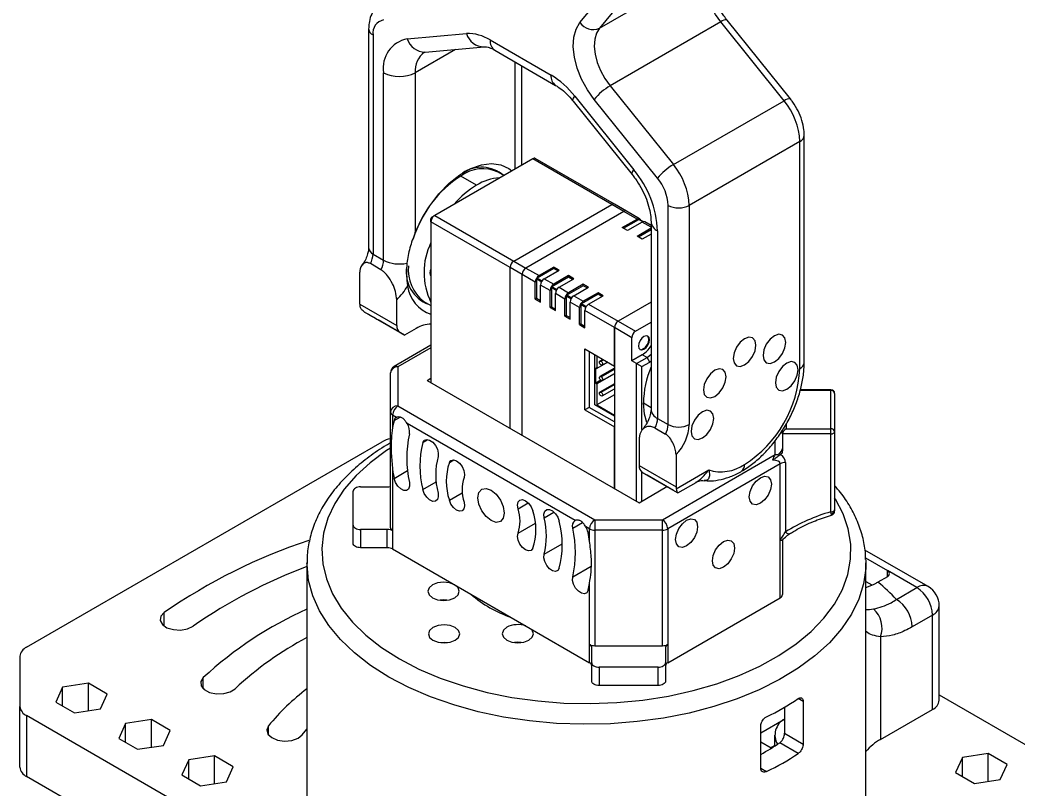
# Model space of a CAD drawing. Header units: millimetres. Extents: x 93 to 933, y 68 to 662.
# Drawn here: x 727.2 to 861.1, y 436.4 to 539.6 of the extents above; entities that cross this region are included whole.
import ezdxf

# ---------------------------------------------------------------- set-up
doc = ezdxf.new("R2010")
doc.units = ezdxf.units.MM

msp = doc.modelspace()

# ---------------------------------------------------------------- linework, layer by layer
at = {"color": 7, "linetype": 'Continuous', "lineweight": 25}
for p, q in [((802.296, 539.241), (812.89, 552.058)), ((815.718, 551.577), (804.898, 538.486)), ((804.898, 538.486), (819.748, 547.058)), ((773.944, 538.393), (773.944, 509.005)), ((821.19, 539.324), (806.341, 530.751)), ((829.684, 528.757), (821.19, 539.324)), ((830.535, 529.004), (822.041, 539.571)), ((774.529, 537.577), (774.529, 508.188)), ((779.126, 537.045), (787.064, 537.755)), ((781.514, 535.282), (789.453, 535.991)), ((790.246, 536.903), (798.411, 532.189)), ((790.867, 535.529), (799.032, 530.816)), ((794.5, 520.128), (794.5, 533.432)), ((775.944, 507.372), (775.944, 532.518)), ((780.186, 532.518), (780.186, 511.058)), ((806.341, 530.751), (814.835, 520.185)), ((801.593, 529.368), (809.531, 519.492)), ((801.376, 528.713), (809.314, 518.837)), ((812.713, 518.363), (804.219, 528.929)), ((814.835, 520.185), (829.684, 528.757)), ((832.391, 493.637), (832.391, 524.106)), ((831.805, 523.29), (816.956, 514.718)), ((831.805, 492.821), (831.805, 523.29)), ((806.911, 514.88), (796.305, 521.003)), ((795.955, 520.968), (782.803, 513.375)), ((806.561, 514.845), (795.955, 520.968)), ((788.421, 517.415), (786.3, 518.639)), ((792.077, 518.73), (791.338, 519.157)), ((793.409, 507.252), (806.561, 514.845)), ((808.188, 513.906), (806.561, 514.845)), ((808.538, 513.941), (806.911, 514.88)), ((814.127, 485.329), (814.127, 514.718)), ((816.956, 514.718), (816.956, 485.329)), ((782.449, 513.171), (782.803, 513.375)), ((782.803, 513.375), (793.409, 507.252)), ((808.188, 513.906), (795.036, 506.314)), ((809.955, 512.886), (808.188, 513.906)), ((810.305, 512.92), (808.538, 513.941)), ((782.308, 512.518), (782.308, 512.926)), ((792.914, 506.395), (782.308, 512.518)), ((782.308, 512.518), (782.308, 490.962)), ((807.976, 511.743), (809.955, 512.886)), ((808.683, 511.334), (807.976, 511.743)), ((808.152, 511.641), (810.203, 512.824)), ((810.663, 512.477), (808.683, 511.334)), ((809.955, 510.6), (811.835, 511.684)), ((810.776, 512.528), (810.253, 512.829)), ((811.835, 512.038), (811.013, 512.512)), ((811.835, 512.516), (811.835, 487.37)), ((810.663, 510.191), (809.955, 510.6)), ((810.132, 510.498), (811.835, 511.48)), ((811.835, 510.868), (810.663, 510.191)), ((812.713, 511.291), (812.713, 486.145)), ((774.529, 508.188), (775.944, 507.372)), ((775.59, 506.088), (774.176, 506.904)), ((792.914, 484.838), (792.914, 506.395)), ((794.541, 505.456), (792.914, 506.395)), ((793.409, 507.252), (795.036, 506.314)), ((795.036, 506.314), (796.803, 505.293)), ((798.783, 506.436), (796.803, 505.293)), ((799.49, 506.028), (798.783, 506.436)), ((798.783, 506.232), (798.783, 506.436)), ((772.762, 501.456), (772.762, 505.773)), ((794.541, 483.9), (794.541, 505.456)), ((796.308, 504.436), (794.541, 505.456)), ((798.783, 506.232), (796.556, 504.946)), ((797.51, 504.885), (799.49, 506.028)), ((800.763, 505.089), (798.536, 503.803)), ((799.313, 505.926), (798.783, 506.232)), ((800.763, 505.293), (798.783, 504.15)), ((801.47, 504.885), (800.763, 505.293)), ((800.763, 505.089), (800.763, 505.293)), ((801.293, 504.783), (800.763, 505.089)), ((796.308, 502.149), (796.308, 504.436)), ((796.485, 504.824), (796.485, 502.251)), ((797.015, 501.741), (797.015, 504.028)), ((798.288, 503.293), (797.015, 504.028)), ((797.51, 504.885), (798.783, 504.15)), ((798.465, 503.681), (798.465, 501.108)), ((799.49, 503.742), (801.47, 504.885)), ((799.49, 503.742), (800.763, 503.007)), ((802.743, 503.946), (800.516, 502.66)), ((802.743, 504.15), (800.763, 503.007)), ((801.47, 502.599), (803.45, 503.742)), ((803.45, 503.742), (802.743, 504.15)), ((802.743, 503.946), (802.743, 504.15)), ((803.273, 503.64), (802.743, 503.946)), ((796.485, 502.251), (796.308, 502.149)), ((796.485, 502.251), (797.015, 501.945)), ((798.288, 501.006), (798.288, 503.293)), ((798.995, 500.598), (798.995, 502.885)), ((800.268, 502.15), (798.995, 502.885)), ((800.445, 502.538), (800.445, 499.966)), ((801.47, 502.599), (802.743, 501.864)), ((804.723, 502.803), (802.495, 501.517)), ((804.723, 503.007), (802.743, 501.864)), ((803.45, 501.456), (805.43, 502.599)), ((805.43, 502.599), (804.723, 503.007)), ((804.723, 502.803), (804.723, 503.007)), ((805.253, 502.497), (804.723, 502.803)), ((772.762, 501.456), (777.711, 498.599)), ((777.711, 498.599), (777.711, 502.049)), ((781.339, 501.836), (782.308, 501.276)), ((782.033, 501.435), (781.954, 501.444)), ((796.308, 502.149), (797.015, 501.741)), ((798.465, 501.108), (798.288, 501.006)), ((798.288, 501.006), (798.995, 500.598)), ((798.465, 501.108), (798.995, 500.802)), ((800.268, 499.863), (800.268, 502.15)), ((800.975, 499.455), (800.975, 501.742)), ((802.248, 501.007), (800.975, 501.742)), ((802.248, 498.72), (802.248, 501.007)), ((802.425, 501.395), (802.425, 498.823)), ((803.45, 501.456), (807.41, 499.17)), ((811.835, 501.724), (807.41, 499.17)), ((778.126, 497.683), (773.402, 500.41)), ((800.445, 499.966), (800.268, 499.863)), ((800.268, 499.863), (800.975, 499.455)), ((800.445, 499.966), (800.975, 499.659)), ((806.915, 498.313), (802.955, 500.599)), ((802.955, 498.312), (802.955, 500.599)), ((778.772, 497.31), (775.237, 499.351)), ((780.337, 498.213), (778.772, 497.31)), ((802.425, 498.823), (802.248, 498.72)), ((802.248, 498.72), (802.955, 498.312)), ((802.425, 498.823), (802.955, 498.516)), ((806.915, 498.313), (806.915, 476.756)), ((809.248, 496.966), (806.915, 498.313)), ((806.915, 493.166), (806.915, 498.313)), ((807.41, 499.17), (809.743, 497.823)), ((809.743, 497.823), (811.835, 499.03)), ((778.126, 497.683), (778.772, 497.31)), ((809.248, 493.863), (809.248, 496.966)), ((782.308, 495.953), (777.363, 493.099)), ((810.501, 495.359), (811.123, 495.718)), ((802.955, 495.452), (806.915, 493.166)), ((802.955, 487.287), (802.955, 495.452)), ((803.529, 495.121), (803.529, 487.618)), ((804.3, 487.94), (804.3, 494.676)), ((804.582, 494.513), (804.582, 492.846)), ((810.663, 494.679), (809.248, 493.863)), ((809.885, 493.495), (811.299, 494.312)), ((811.299, 494.312), (810.663, 494.679)), ((810.883, 495.419), (810.812, 495.459)), ((811.299, 494.312), (811.835, 494.744)), ((811.653, 493.699), (811.299, 494.312)), ((777.863, 493.049), (777.863, 487.813)), ((804.441, 492.927), (804.582, 492.846)), ((804.441, 490.874), (804.441, 492.927)), ((806.026, 493.679), (804.582, 492.846)), ((805.385, 494.049), (804.983, 493.817)), ((806.915, 492.859), (804.983, 491.743)), ((805.283, 493.297), (805.985, 493.703)), ((809.885, 493.495), (809.248, 493.863)), ((809.885, 475.042), (809.885, 493.495)), ((809.885, 493.495), (810.592, 493.087)), ((810.592, 493.087), (811.653, 493.699)), ((810.592, 484.64), (810.592, 493.087)), ((811.653, 493.699), (811.835, 493.846)), ((776.863, 486.996), (776.863, 492.233)), ((781.813, 491.247), (782.308, 491.533)), ((806.915, 492.139), (804.582, 490.792)), ((805.283, 491.224), (806.915, 492.166)), ((781.813, 491.247), (810.238, 474.837)), ((805.105, 491.257), (804.441, 490.874)), ((804.441, 490.874), (804.582, 490.792)), ((804.582, 490.792), (804.583, 487.94)), ((806.915, 490.785), (804.984, 489.67)), ((806.915, 489.287), (804.583, 487.94)), ((805.284, 489.15), (806.915, 490.092)), ((835.972, 489.99), (831.867, 489.99)), ((835.972, 484.76), (835.972, 489.898)), ((836.472, 489.49), (836.472, 484.352)), ((777.863, 487.813), (804.289, 472.557)), ((803.529, 487.618), (802.955, 487.287)), ((806.915, 485.663), (803.529, 487.618)), ((806.915, 486.431), (804.3, 487.94)), ((804.583, 487.94), (806.915, 486.594)), ((776.863, 471.482), (776.863, 486.996)), ((777.686, 486.282), (777.156, 486.588)), ((777.156, 486.588), (777.156, 484.907)), ((802.955, 487.287), (806.915, 485.001)), ((801.648, 472.448), (779.089, 485.472)), ((806.915, 476.756), (806.915, 485.001)), ((812.36, 484.861), (813.774, 484.045)), ((812.713, 486.145), (814.127, 485.329)), ((829.472, 484.063), (829.472, 484.578)), ((835.972, 484.063), (829.472, 484.063)), ((829.472, 484.063), (829.472, 481.841)), ((829.972, 484.76), (835.972, 484.76)), ((835.972, 484.063), (835.972, 484.76)), ((835.972, 473.601), (835.972, 484.063)), ((836.472, 484.352), (836.472, 473.889)), ((728.032, 455.456), (775.772, 483.016)), ((810.238, 483.271), (810.238, 479.822)), ((813.36, 472.557), (828.472, 481.281)), ((815.188, 481.281), (815.188, 476.964)), ((810.238, 479.822), (815.188, 476.964)), ((829.179, 480.057), (814.067, 471.333)), ((829.179, 469.764), (829.179, 480.057)), ((829.886, 480.226), (829.886, 470.916)), ((777.156, 479.287), (777.156, 471.074)), ((810.592, 475.042), (810.592, 478.945)), ((815.376, 476.179), (810.653, 478.906)), ((811.299, 478.533), (810.653, 478.906)), ((814.835, 476.492), (811.299, 478.533)), ((815.207, 476.707), (819.572, 479.226)), ((772.863, 476.957), (776.449, 476.957)), ((810.238, 474.837), (813.969, 476.991)), ((815.42, 476.153), (817.868, 477.566)), ((771.863, 471.82), (771.863, 476.38)), ((836.027, 473.359), (835.972, 473.601)), ((836.472, 473.889), (836.472, 473.761)), ((771.863, 469.37), (771.863, 471.82)), ((803.581, 471.333), (803.052, 471.638)), ((804.289, 472.557), (804.289, 471.163)), ((804.289, 472.557), (813.36, 472.557)), ((813.36, 471.163), (813.36, 472.557)), ((776.449, 471.243), (772.863, 471.243)), ((772.863, 471.243), (772.863, 468.793)), ((776.449, 468.793), (776.449, 471.243)), ((777.156, 471.074), (777.156, 468.624)), ((803.581, 469.651), (803.581, 471.333)), ((813.36, 471.163), (804.289, 471.163)), ((804.289, 471.163), (804.289, 455.649)), ((813.36, 455.649), (813.36, 471.163)), ((814.067, 471.333), (814.067, 455.818)), ((776.449, 468.793), (772.863, 468.793)), ((829.179, 462.093), (829.179, 469.764)), ((829.472, 469.847), (829.472, 462.501)), ((777.156, 468.624), (803.581, 453.369)), ((849.003, 463.591), (840.542, 468.475)), ((840.614, 467.419), (843.543, 465.728)), ((765.667, 466.752), (765.667, 433.518)), ((840.66, 467.188), (840.667, 466.752)), ((840.667, 433.518), (840.667, 466.752)), ((843.543, 464.912), (842.281, 464.183)), ((847.503, 463.442), (843.543, 465.728)), ((803.581, 455.818), (803.581, 464.032)), ((840.667, 464.251), (841.446, 463.802)), ((844.766, 461.862), (847.503, 463.442)), ((814.067, 453.369), (829.179, 462.093)), ((850.503, 448.336), (850.503, 460.993)), ((849.624, 459.768), (846.887, 458.188)), ((849.624, 447.112), (849.624, 459.768)), ((842.639, 456.825), (842.639, 443.079)), ((803.581, 453.369), (803.581, 455.818)), ((803.874, 453.34), (803.874, 455.41)), ((804.289, 455.649), (813.36, 455.649)), ((813.774, 455.41), (813.774, 453.34)), ((814.067, 455.818), (814.067, 453.369)), ((727.153, 454.232), (727.153, 447.502)), ((803.874, 450.89), (803.874, 453.34)), ((812.774, 452.763), (804.874, 452.763)), ((804.874, 452.763), (804.874, 450.313)), ((812.774, 450.313), (812.774, 452.763)), ((813.774, 453.34), (813.774, 450.89)), ((732.881, 450.092), (731.954, 448.096)), ((736.338, 450.626), (732.881, 450.092)), ((732.881, 447.561), (732.881, 450.092)), ((738.87, 449.165), (736.338, 450.626)), ((736.338, 446.921), (736.338, 450.626)), ((812.774, 450.313), (804.874, 450.313)), ((737.943, 447.169), (738.87, 449.165)), ((850.503, 449.054), (888.909, 426.882)), ((727.153, 439.337), (727.153, 447.502)), ((731.954, 448.096), (734.486, 446.634)), ((829.753, 447.402), (829.753, 443.902)), ((832.243, 448.181), (832.243, 442.465)), ((825.27, 390.144), (728.032, 446.278)), ((728.032, 446.278), (728.032, 438.112)), ((734.486, 446.634), (737.943, 447.169)), ((842.639, 443.079), (849.624, 447.112)), ((741.337, 445.21), (740.411, 443.214)), ((744.795, 445.745), (741.337, 445.21)), ((741.337, 442.679), (741.337, 445.21)), ((747.326, 444.283), (744.795, 445.745)), ((744.795, 442.039), (744.795, 445.745)), ((826.557, 443.96), (829.662, 445.753)), ((826.557, 439.216), (826.557, 444.931)), ((746.399, 442.287), (747.326, 444.283)), ((765.042, 443.69), (765.667, 444.437)), ((828.421, 443.643), (828.421, 442.178)), ((829.753, 443.902), (832.243, 442.465)), ((740.411, 443.214), (742.942, 441.753)), ((742.942, 441.753), (746.399, 442.287)), ((827.972, 441.896), (826.557, 442.712)), ((827.881, 441.948), (828.421, 442.26)), ((831.598, 441.204), (829.116, 442.637)), ((753.251, 440.863), (749.794, 440.328)), ((755.782, 439.402), (753.251, 440.863)), ((753.251, 437.157), (753.251, 440.863)), ((853.629, 440.636), (852.702, 438.64)), ((857.086, 441.171), (853.629, 440.636)), ((853.629, 438.105), (853.629, 440.636)), ((859.618, 439.71), (857.086, 441.171)), ((857.086, 437.466), (857.086, 441.171)), ((749.794, 440.328), (748.867, 438.332)), ((749.794, 437.797), (749.794, 440.328)), ((754.856, 437.406), (755.782, 439.402)), ((858.691, 437.714), (859.618, 439.71)), ((825.27, 381.978), (728.032, 438.112)), ((748.867, 438.332), (751.398, 436.871)), ((852.702, 438.64), (855.233, 437.179)), ((751.398, 436.871), (754.856, 437.406)), ((855.233, 437.179), (858.691, 437.714))]:
    msp.add_line(p, q, dxfattribs=at)
at = {"color": 8, "linetype": 'Continuous', "lineweight": 25}
for p, q in [((785.608, 535.648), (780.186, 532.518)), ((793.621, 519.621), (793.621, 533.939)), ((810.739, 512.515), (810.203, 512.824)), ((811.835, 511.801), (810.663, 512.477)), ((782.308, 505.526), (782.166, 505.607)), ((797.197, 504.575), (796.555, 504.946)), ((796.556, 504.946), (797.198, 504.576)), ((797.127, 504.453), (796.485, 504.824)), ((799.107, 503.31), (798.465, 503.681)), ((799.177, 503.432), (798.535, 503.803)), ((798.536, 503.803), (799.177, 503.433)), ((801.087, 502.167), (800.445, 502.538)), ((801.157, 502.289), (800.515, 502.66)), ((800.516, 502.66), (801.157, 502.29)), ((781.954, 501.444), (781.954, 501.48)), ((803.067, 501.024), (802.425, 501.395)), ((803.137, 501.146), (802.495, 501.517)), ((802.495, 501.517), (803.137, 501.147)), ((782.308, 495.615), (777.863, 493.049)), ((805.133, 493.802), (805.473, 493.999)), ((805.133, 491.729), (806.915, 492.758)), ((805.134, 489.655), (806.915, 490.684)), ((835.972, 489.898), (831.841, 489.898)), ((835.972, 489.898), (835.972, 489.99)), ((810.804, 488.208), (811.835, 487.613)), ((777.36, 485.857), (778.157, 486.318)), ((829.972, 485.38), (829.972, 484.76)), ((781.221, 482.9), (781.934, 483.312)), ((828.472, 481.281), (828.472, 483.145)), ((784.77, 480.225), (785.372, 480.573)), ((777.36, 478.1), (779.163, 479.141)), ((781.221, 476.601), (783.004, 477.63)), ((784.77, 475.178), (786.506, 476.18)), ((793.991, 474.011), (795.365, 474.804)), ((797.484, 472.811), (798.803, 473.573)), ((793.991, 470.745), (796.311, 472.083)), ((801.323, 471.411), (802.641, 472.172)), ((797.484, 467.912), (799.91, 469.313)), ((801.323, 464.879), (803.799, 466.308)), ((843.543, 464.912), (843.543, 465.728)), ((746.518, 458.278), (746.518, 460.098)), ((751.745, 449.879), (751.745, 451.366)), ((832.243, 448.181), (831.598, 448.553)), ((760.503, 443.69), (760.503, 444.901)), ((826.557, 439.215), (827.334, 438.767))]:
    msp.add_line(p, q, dxfattribs=at)
at = {"color": 7, "linetype": 'Continuous', "lineweight": 25, "flags": 128}
for points in [[(821.19, 539.324), (820.494, 540.305), (819.913, 541.37), (819.471, 542.475), (819.187, 543.574), (819.071, 544.622), (819.128, 545.578), (819.357, 546.401), (819.748, 547.058)], [(804.219, 528.929), (803.291, 530.238), (802.517, 531.657), (801.928, 533.13), (801.549, 534.596), (801.394, 535.994), (801.471, 537.268), (801.776, 538.365), (802.296, 539.241)], [(804.898, 538.486), (804.508, 537.829), (804.279, 537.006), (804.222, 536.05), (804.338, 535.001), (804.622, 533.902), (805.064, 532.798), (805.645, 531.733), (806.341, 530.751)], [(780.186, 511.058), (781.062, 512.912), (782.139, 514.672), (783.378, 516.278), (784.739, 517.675), (786.174, 518.814), (787.634, 519.656), (789.069, 520.174), (790.429, 520.348), (791.669, 520.174), (792.745, 519.657), (793.138, 519.342)], [(809.955, 512.886), (810.052, 512.93), (810.145, 512.951), (810.23, 512.948), (810.305, 512.92), (810.367, 512.869), (810.413, 512.797), (810.437, 512.723)], [(810.883, 497.133), (810.598, 496.904), (810.358, 496.579), (810.197, 496.208), (810.14, 495.847), (810.197, 495.552), (810.358, 495.367), (810.598, 495.32), (810.883, 495.419)], [(810.812, 495.459), (811.096, 495.689), (811.337, 496.014), (811.498, 496.385), (811.554, 496.745), (811.498, 497.041), (811.371, 497.204)], [(810.883, 495.419), (811.167, 495.648), (811.408, 495.973), (811.569, 496.344), (811.625, 496.705), (811.569, 497), (811.408, 497.185), (811.167, 497.232), (810.883, 497.133)], [(824.38, 493.312), (824.962, 493.781), (825.455, 494.446), (825.785, 495.206), (825.901, 495.945), (825.785, 496.55), (825.455, 496.929), (824.962, 497.025), (824.38, 496.823), (823.799, 496.353), (823.305, 495.688), (822.976, 494.928), (822.86, 494.19), (822.976, 493.585), (823.305, 493.205), (823.799, 493.109), (824.38, 493.312)], [(828.38, 493.708), (828.962, 494.177), (829.455, 494.842), (829.785, 495.602), (829.901, 496.341), (829.785, 496.946), (829.455, 497.325), (828.962, 497.421), (828.38, 497.219), (827.799, 496.749), (827.305, 496.084), (826.976, 495.324), (826.86, 494.585), (826.976, 493.98), (827.305, 493.601), (827.799, 493.505), (828.38, 493.708)], [(810.323, 495.389), (810.528, 495.361), (810.812, 495.459)], [(805.133, 493.312), (805.052, 493.378), (804.983, 493.471), (804.937, 493.577), (804.921, 493.68), (804.937, 493.764), (804.983, 493.817), (805.051, 493.83), (805.133, 493.802)], [(805.133, 493.802), (805.214, 493.737), (805.283, 493.644), (805.329, 493.538), (805.345, 493.435), (805.329, 493.35), (805.283, 493.297), (805.214, 493.284), (805.133, 493.312)], [(830.037, 490.045), (830.619, 490.514), (831.112, 491.18), (831.442, 491.94), (831.558, 492.678), (831.442, 493.283), (831.112, 493.662), (830.619, 493.758), (830.037, 493.556), (829.456, 493.087), (828.962, 492.421), (828.633, 491.662), (828.517, 490.923), (828.633, 490.318), (828.962, 489.939), (829.456, 489.843), (830.037, 490.045)], [(805.133, 491.239), (805.052, 491.304), (804.983, 491.397), (804.937, 491.503), (804.921, 491.606), (804.937, 491.69), (804.983, 491.743), (805.052, 491.757), (805.133, 491.729)], [(805.133, 491.729), (805.214, 491.663), (805.283, 491.57), (805.329, 491.464), (805.345, 491.361), (805.329, 491.277), (805.283, 491.224), (805.215, 491.21), (805.133, 491.239)], [(820.38, 489.089), (820.962, 489.559), (821.455, 490.224), (821.785, 490.984), (821.901, 491.722), (821.785, 492.327), (821.455, 492.707), (820.962, 492.803), (820.38, 492.6), (819.799, 492.131), (819.305, 491.466), (818.976, 490.706), (818.86, 489.967), (818.976, 489.362), (819.305, 488.983), (819.799, 488.887), (820.38, 489.089)], [(805.134, 489.165), (805.053, 489.23), (804.984, 489.323), (804.938, 489.429), (804.922, 489.532), (804.938, 489.617), (804.984, 489.67), (805.053, 489.683), (805.134, 489.655)], [(805.134, 489.655), (805.215, 489.589), (805.284, 489.496), (805.33, 489.39), (805.346, 489.287), (805.33, 489.203), (805.284, 489.15), (805.215, 489.137), (805.134, 489.165)], [(811.251, 485.608), (810.94, 486.694), (810.804, 488.208)], [(818.724, 483.514), (819.305, 483.983), (819.799, 484.648), (820.128, 485.408), (820.244, 486.147), (820.128, 486.752), (819.799, 487.131), (819.305, 487.227), (818.724, 487.025), (818.142, 486.555), (817.649, 485.89), (817.319, 485.13), (817.203, 484.392), (817.319, 483.787), (817.649, 483.407), (818.142, 483.311), (818.724, 483.514)], [(835.972, 484.063), (836.069, 484.069), (836.163, 484.085), (836.249, 484.112), (836.325, 484.148), (836.387, 484.192), (836.434, 484.242), (836.462, 484.296), (836.472, 484.352)], [(781.221, 482.9), (781.414, 483.211), (781.733, 483.332), (782.128, 483.244), (782.54, 482.962), (782.906, 482.527), (783.17, 482.007), (783.292, 481.48), (783.253, 481.026)], [(784.77, 480.225), (784.992, 480.499), (785.332, 480.577), (785.736, 480.447), (786.143, 480.128), (786.492, 479.669), (786.729, 479.141), (786.818, 478.622), (786.746, 478.194)], [(825.017, 475.613), (825.13, 476.334), (825.452, 477.076), (825.934, 477.726), (826.502, 478.185), (827.07, 478.382), (827.552, 478.288), (827.874, 477.918), (827.987, 477.327), (827.874, 476.606), (827.552, 475.863), (827.07, 475.214), (826.502, 474.755), (825.934, 474.558), (825.452, 474.651), (825.13, 475.022), (825.017, 475.613)], [(772.863, 476.957), (772.668, 476.946), (772.48, 476.914), (772.307, 476.86), (772.156, 476.788), (772.031, 476.701), (771.939, 476.601), (771.882, 476.493), (771.863, 476.38)], [(779.414, 477.527), (779.437, 477.036), (779.301, 476.664), (779.025, 476.467), (778.652, 476.475), (778.239, 476.686), (777.848, 477.069), (777.54, 477.566), (777.36, 478.1)], [(783.253, 476.127), (783.292, 475.629), (783.17, 475.243), (782.906, 475.027), (782.54, 475.015), (782.128, 475.208), (781.733, 475.578), (781.414, 476.067), (781.221, 476.601)], [(788.601, 475.49), (788.735, 476.193), (789.119, 476.634), (789.692, 476.746), (790.369, 476.511), (791.045, 475.965), (791.619, 475.191), (792.002, 474.308), (792.136, 473.449), (792.002, 472.745), (791.619, 472.304), (791.045, 472.193), (790.369, 472.428), (789.692, 472.974), (789.119, 473.747), (788.735, 474.631), (788.601, 475.49)], [(815.42, 476.153), (815.42, 476.154), (815.376, 476.179)], [(786.746, 474.928), (786.818, 474.415), (786.729, 474), (786.492, 473.745), (786.143, 473.689), (785.736, 473.841), (785.332, 474.177), (784.992, 474.646), (784.77, 475.178)], [(793.991, 474.011), (793.919, 474.523), (794.008, 474.938), (794.245, 475.194), (794.594, 475.249), (795.001, 475.098), (795.405, 474.762), (795.745, 474.292), (795.968, 473.761)], [(797.484, 472.811), (797.445, 473.309), (797.567, 473.696), (797.831, 473.911), (798.197, 473.923), (798.609, 473.73), (799.005, 473.361), (799.323, 472.872), (799.517, 472.338)], [(835.972, 473.601), (836.069, 473.606), (836.163, 473.623), (836.249, 473.649), (836.325, 473.685), (836.387, 473.729), (836.434, 473.779), (836.462, 473.833), (836.472, 473.889)], [(771.863, 471.82), (771.882, 471.707), (771.939, 471.599), (772.031, 471.499), (772.156, 471.412), (772.307, 471.34), (772.48, 471.287), (772.668, 471.254), (772.863, 471.243)], [(815.117, 469.898), (815.23, 470.619), (815.552, 471.361), (816.034, 472.011), (816.602, 472.47), (817.171, 472.667), (817.652, 472.574), (817.974, 472.203), (818.087, 471.612), (817.974, 470.891), (817.652, 470.149), (817.171, 469.499), (816.602, 469.04), (816.034, 468.843), (815.552, 468.936), (815.23, 469.307), (815.117, 469.898)], [(795.968, 468.713), (795.745, 468.439), (795.405, 468.361), (795.001, 468.492), (794.594, 468.811), (794.245, 469.269), (794.008, 469.798), (793.919, 470.316), (793.991, 470.745)], [(772.863, 468.793), (772.668, 468.804), (772.48, 468.837), (772.307, 468.89), (772.156, 468.962), (772.031, 469.05), (771.939, 469.149), (771.882, 469.258), (771.863, 469.37)], [(820.067, 467.039), (820.18, 467.761), (820.502, 468.503), (820.984, 469.153), (821.552, 469.611), (822.12, 469.809), (822.602, 469.715), (822.924, 469.345), (823.037, 468.754), (822.924, 468.032), (822.602, 467.29), (822.12, 466.64), (821.552, 466.182), (820.984, 465.984), (820.502, 466.078), (820.18, 466.448), (820.067, 467.039)], [(799.517, 466.039), (799.323, 465.728), (799.005, 465.607), (798.609, 465.694), (798.197, 465.977), (797.831, 466.411), (797.567, 466.931), (797.445, 467.459), (797.484, 467.912)], [(803.377, 463.081), (803.197, 462.754), (802.889, 462.614), (802.498, 462.682), (802.085, 462.947), (801.712, 463.37), (801.436, 463.886), (801.3, 464.415), (801.323, 464.879)], [(782.518, 463.804), (782.062, 463.411), (781.902, 462.947), (782.062, 462.483), (782.518, 462.089), (783.199, 461.827), (784.002, 461.734), (784.806, 461.827), (785.487, 462.089), (785.943, 462.483), (786.102, 462.947), (785.943, 463.411), (785.487, 463.804), (784.806, 464.067), (784.002, 464.159), (783.199, 464.067), (782.518, 463.804)], [(784.454, 461.763), (784.002, 461.791), (783.551, 461.763)], [(746.518, 460.098), (746.063, 459.6), (745.972, 459.04), (746.259, 458.502), (746.882, 458.068), (747.744, 457.805), (748.715, 457.752), (749.647, 457.918), (750.398, 458.278)], [(782.571, 458.089), (782.116, 457.696), (781.956, 457.232), (782.116, 456.768), (782.571, 456.375), (783.252, 456.112), (784.056, 456.02), (784.86, 456.112), (785.541, 456.375), (785.996, 456.768), (786.156, 457.232), (785.996, 457.696), (785.541, 458.089), (784.86, 458.352), (784.056, 458.444), (783.252, 458.352), (782.571, 458.089)], [(792.471, 458.12), (792.015, 457.727), (791.855, 457.263), (792.015, 456.799), (792.471, 456.406), (793.152, 456.143), (793.955, 456.051), (794.759, 456.143), (795.44, 456.406), (795.896, 456.799), (796.055, 457.263), (795.896, 457.727), (795.757, 457.885)], [(784.507, 456.048), (784.056, 456.076), (783.605, 456.048)], [(794.407, 456.079), (793.955, 456.107), (793.504, 456.079)], [(803.874, 453.34), (803.894, 453.227), (803.95, 453.119), (804.043, 453.019), (804.167, 452.932), (804.319, 452.86), (804.492, 452.807), (804.679, 452.774), (804.874, 452.763)], [(812.774, 452.763), (812.969, 452.774), (813.157, 452.807), (813.329, 452.86), (813.481, 452.932), (813.605, 453.019), (813.698, 453.119), (813.755, 453.227), (813.774, 453.34)], [(751.745, 451.366), (751.415, 450.836), (751.462, 450.273), (751.878, 449.764), (752.6, 449.385), (753.518, 449.195), (754.492, 449.222), (755.374, 449.462), (756.03, 449.879)], [(804.874, 450.313), (804.679, 450.324), (804.492, 450.357), (804.319, 450.41), (804.167, 450.482), (804.043, 450.57), (803.95, 450.67), (803.894, 450.778), (803.874, 450.89)], [(813.774, 450.89), (813.755, 450.778), (813.698, 450.67), (813.605, 450.57), (813.481, 450.482), (813.329, 450.41), (813.157, 450.357), (812.969, 450.324), (812.774, 450.313)], [(760.503, 444.901), (760.274, 444.353), (760.426, 443.797), (760.935, 443.317), (761.724, 442.985), (762.672, 442.853), (763.635, 442.941), (764.468, 443.235), (765.042, 443.69)]]:
    msp.add_lwpolyline(points, dxfattribs=at)
at = {"color": 8, "linetype": 'Continuous', "lineweight": 25, "flags": 128}
for points in [[(801.376, 528.713), (801.361, 528.736), (801.348, 528.883), (801.427, 529.097), (801.593, 529.368)], [(809.314, 518.837), (809.299, 518.86), (809.287, 519.008), (809.365, 519.221), (809.531, 519.492)], [(776.863, 482.147), (776.355, 481.817), (774.166, 480.204), (772.267, 478.474), (770.677, 476.642), (769.411, 474.728), (768.482, 472.751), (767.9, 470.73), (767.671, 468.686), (767.796, 466.638), (768.275, 464.608), (769.103, 462.616), (770.271, 460.681), (771.767, 458.824), (773.578, 457.062), (775.684, 455.413), (778.065, 453.894), (780.697, 452.519), (783.553, 451.303), (786.605, 450.258), (789.823, 449.394), (793.174, 448.72), (796.625, 448.242), (800.142, 447.966), (803.688, 447.893), (807.23, 448.026), (810.73, 448.362), (814.156, 448.898), (817.471, 449.628), (820.644, 450.546), (823.641, 451.643), (826.435, 452.907), (828.995, 454.325), (831.298, 455.884), (833.319, 457.568), (835.04, 459.36), (836.441, 461.242), (837.51, 463.195), (838.236, 465.201), (838.612, 467.238), (838.633, 469.287), (838.3, 471.326), (837.615, 473.337), (836.587, 475.297), (836.472, 475.48)], [(830.422, 470.649), (830.396, 470.636), (830.32, 470.629), (830.227, 470.655), (830.121, 470.713), (830.006, 470.801), (829.886, 470.916)], [(840.667, 466.752), (840.646, 466.029), (840.35, 463.941), (839.706, 461.88), (838.719, 459.865), (837.4, 457.914), (835.76, 456.046), (833.816, 454.277), (831.584, 452.626), (829.087, 451.107), (826.347, 449.734), (823.39, 448.521), (820.243, 447.478), (816.937, 446.616), (813.502, 445.942), (809.971, 445.463), (806.375, 445.183), (802.75, 445.105), (799.128, 445.229), (795.545, 445.555), (792.032, 446.08), (788.624, 446.798), (785.352, 447.702), (782.247, 448.785), (779.337, 450.036), (776.651, 451.444), (774.212, 452.995), (772.045, 454.674), (770.169, 456.467), (768.602, 458.356), (767.359, 460.324), (766.45, 462.351), (765.885, 464.42), (765.67, 466.511), (765.667, 466.752)]]:
    msp.add_lwpolyline(points, dxfattribs=at)
at = {"color": 8, "linetype": 'Continuous', "lineweight": 25}
for centre, radius, start, end in [((774.9, 538.461), 0.959, 184.04001, 247.26261), ((821.87, 538.571), 1.014, 80.24093, 132.10144), ((789.442, 538.477), 2.486, 196.8848, 270.19342), ((781.504, 537.767), 2.485, 196.88213, 270.23981), ((791.716, 536.74), 1.479, 173.70115, 234.98667), ((783.209, 532.806), 3.037, 126.11372, 185.44782), ((799.917, 532.042), 1.514, 174.42767, 233.75247), ((830.364, 528.005), 1.014, 80.24093, 132.10144), ((831.39, 524.206), 1.006, 294.37596, 354.29026), ((813.338, 512.668), 1.512, 186.12119, 245.58808), ((774.945, 509.105), 1.006, 185.6948, 245.62534), ((777.57, 492.64), 0.503, 54.38242, 114.30712), ((831.39, 493.737), 1.006, 294.37466, 354.3052), ((813.325, 487.512), 1.498, 185.44963, 245.87051), ((823.379, 479.863), 1.006, 305.70856, 5.61946), ((848.382, 462.216), 1.509, 65.69288, 125.61758), ((798.749, 475.514), 17.051, 229.44586, 250.55952), ((849.001, 461.142), 1.509, 294.37466, 354.3052)]:
    msp.add_arc(centre, radius, start, end, dxfattribs=at)
at = {"color": 7, "linetype": 'Continuous', "lineweight": 25}
for centre, radius, start, end in [((776.266, 537.86), 1.759, 100.54678, 189.25188), ((804.048, 540.415), 2.108, 213.81774, 293.7972), ((787.291, 532.237), 5.522, 57.65072, 92.35776), ((779.85, 533.154), 3.958, 100.54678, 189.25188), ((778.065, 536.612), 4.611, 242.60967, 297.39033), ((792.359, 522.159), 11.715, 37.97873, 58.8941), ((810.167, 524.152), 7.628, 120.10441, 141.22945), ((822.605, 522.866), 9.209, 2.63929, 39.77207), ((789.238, 514.819), 4.819, 64.16453, 127.56168), ((789.092, 515.248), 4.583, 49.40677, 123.82546), ((818.661, 513.586), 7.628, 120.10441, 141.22945), ((807.756, 514.293), 9.209, 2.63929, 39.77207), ((794.713, 505.639), 15.485, 122.90926, 162.68669), ((791.825, 512.073), 6.334, 92.90023, 122.50505), ((798.914, 510.655), 13.814, 2.63929, 39.77207), ((807.994, 514.435), 6.14, 2.63929, 39.77207), ((795.128, 506.397), 12.899, 121.33228, 138.86037), ((806.766, 514.559), 0.352, 65.69288, 125.61758), ((815.542, 517.447), 3.074, 242.60967, 297.39033), ((782.615, 512.912), 0.307, 122.60515, 177.39535), ((808.393, 513.62), 0.352, 65.69288, 125.61758), ((810.232, 512.783), 0.0503, 65.68605, 125.61817), ((810.868, 512.191), 0.352, 65.69288, 125.61758), ((790.487, 505.72), 9.116, 153.79243, 206.20757), ((771.705, 508.275), 2.826, 330.97626, 358.24011), ((773.119, 507.459), 2.826, 330.97626, 358.24011), ((778.073, 511.513), 4.656, 242.78786, 282.45279), ((783.64, 505.793), 4.664, 172.09467, 248.81523), ((784.685, 506.12), 5.437, 175.08325, 232.00608), ((793.989, 506.346), 1.076, 122.60548, 177.39452), ((795.615, 505.407), 1.076, 122.60548, 177.39452), ((782.966, 505.685), 0.804, 144.9378, 215.0622), ((797.383, 504.387), 1.076, 122.60548, 177.39452), ((796.639, 504.817), 0.154, 122.79991, 177.37954), ((796.603, 504.864), 0.0947, 119.99749, 120.26595), ((772.123, 507.907), 8.097, 313.65004, 330.53464), ((783.674, 504.439), 4.531, 186.52459, 252.45221), ((798.09, 503.979), 1.076, 122.60548, 177.39452), ((799.363, 503.244), 1.076, 122.60548, 177.39452), ((798.619, 503.674), 0.154, 122.79991, 177.37954), ((798.583, 503.721), 0.0947, 119.99749, 120.26595), ((800.07, 502.836), 1.076, 122.60548, 177.39452), ((801.343, 502.101), 1.076, 122.60548, 177.39452), ((800.599, 502.531), 0.154, 122.79991, 177.37954), ((800.563, 502.578), 0.0947, 119.99749, 120.26595), ((802.05, 501.693), 1.076, 122.60548, 177.39452), ((774.419, 501.451), 1.657, 179.80995, 188.73129), ((803.323, 500.958), 1.076, 122.60548, 177.39452), ((802.578, 501.388), 0.154, 122.79991, 177.37954), ((802.543, 501.435), 0.0947, 119.99749, 120.26595), ((804.03, 500.55), 1.076, 122.60548, 177.39452), ((778.713, 498.5), 1.006, 174.37962, 234.30196), ((782.34, 495.026), 3.764, 90.49041, 122.15055), ((807.99, 498.264), 1.076, 122.60548, 177.39452), ((810.323, 496.917), 1.076, 122.60548, 177.39452), ((808.782, 497.704), 3.562, 301.87213, 328.98505), ((777.863, 492.233), 1, 119.99731, 180), ((777.78, 492.131), 0.922, 84.81742, 173.64866), ((824.056, 487.916), 13.255, 157.22237, 178.73641), ((815.685, 493.555), 16.136, 302.60548, 357.39452), ((835.972, 489.49), 0.5, 0, 90), ((836.013, 489.439), 0.461, 6.35134, 95.18258), ((777.78, 486.894), 0.922, 84.81742, 173.64866), ((778.691, 486.518), 1.537, 122.60548, 177.39452), ((777.363, 487.046), 0.503, 185.6948, 245.62534), ((777.952, 485.741), 0.603, 116.21277, 168.84602), ((789.533, 482.742), 12.565, 165.64676, 170.08209), ((777.496, 484.361), 1.942, 351.0548, 34.88959), ((809.889, 486.232), 2.826, 330.97626, 358.24011), ((811.303, 485.416), 2.826, 330.97626, 358.24011), ((815.542, 488.058), 3.074, 242.60967, 297.39033), ((810.724, 485.64), 6.24, 315.68023, 357.14123), ((794.022, 480.793), 14.968, 167.39631, 192.60369), ((836.013, 484.301), 0.461, 6.35134, 95.18258), ((777.599, 479.74), 3.751, 101.31023, 119.13874), ((793.419, 479.75), 12.599, 165.52328, 194.47672), ((792.741, 478.577), 9.799, 165.52328, 194.47672), ((828.555, 482.2), 0.922, 264.81742, 353.64866), ((792.236, 477.701), 7.881, 161.3226, 198.6774), ((811.24, 479.723), 1.006, 174.37962, 234.30196), ((821.216, 484.567), 5.588, 252.88412, 304.48977), ((829.857, 478.783), 1.443, 88.8559, 118.04024), ((800.761, 482.742), 23.857, 188.3278, 191.22025), ((791.577, 476.561), 5.1, 161.3226, 198.6774), ((776.454, 478.592), 1.635, 269.80105, 284.46954), ((816.845, 476.959), 1.657, 179.80995, 188.73129), ((789.16, 472.378), 5.1, 341.3226, 18.6774), ((788.501, 471.237), 7.881, 341.3226, 18.6774), ((787.996, 470.362), 9.799, 345.52328, 14.47672), ((842.044, 451.598), 22.825, 105.42878, 122.18563), ((836.026, 473.806), 0.448, 270.03348, 354.14484), ((777.363, 471.532), 0.503, 185.6948, 245.62534), ((787.318, 469.188), 12.599, 345.52328, 14.47672), ((802.149, 471.722), 0.882, 124.54308, 200.61081), ((801.011, 470.343), 2.417, 11.8336, 32.42351), ((805.117, 471.263), 1.537, 122.60548, 177.39452), ((812.532, 471.263), 1.537, 2.60548, 57.39452), ((776.477, 469.8), 1.443, 61.95976, 91.1441), ((786.716, 468.145), 14.968, 347.39631, 12.60369), ((779.976, 466.196), 23.857, 8.3278, 11.22025), ((804.26, 472.606), 1.443, 241.95976, 271.1441), ((813.388, 472.606), 1.443, 268.8559, 298.04024), ((789.513, 398.086), 75.459, 108.23229, 124.73465), ((776.477, 467.35), 1.443, 61.95976, 91.1441), ((789.67, 401.794), 68.795, 110.42069, 124.81019), ((843.388, 465.32), 0.437, 290.78342, 69.21658), ((791.204, 466.196), 12.565, 345.64676, 350.08209), ((822.644, 440.67), 30.635, 43.77072, 50.13329), ((845.019, 459.558), 4.61, 2.60548, 57.39452), ((847.503, 460.993), 3, 0, 60.00269), ((828.971, 462.551), 0.503, 294.37466, 354.3052), ((842.281, 457.978), 4.61, 2.60548, 57.39452), ((786.634, 413.66), 51.371, 114.08857, 132.77783), ((839.292, 457.991), 3.544, 340.78731, 47.16633), ((793.969, 455.18), 3.3, 71.16605, 117.00105), ((786.514, 417.292), 44.622, 117.85146, 133.08979), ((728.655, 454.082), 1.509, 114.37466, 174.3052), ((804.26, 457.092), 1.443, 241.95976, 271.1441), ((803.374, 455.36), 0.503, 5.6948, 65.62534), ((813.388, 457.092), 1.443, 268.8559, 298.04024), ((814.274, 455.36), 0.503, 114.37466, 174.3052), ((803.374, 452.911), 0.503, 5.6948, 65.62534), ((814.274, 452.911), 0.503, 114.37466, 174.3052), ((783.756, 425.926), 30.012, 127.06343, 140.78419), ((728.655, 447.652), 1.509, 185.6948, 245.62534), ((811.847, 478.162), 35.593, 295.79383, 303.70583), ((849.001, 448.486), 1.509, 294.37466, 354.3052), ((830.91, 443.666), 2.444, 118.23845, 210.46746), ((811.819, 468.088), 30.772, 298.61702, 304.20027), ((846.073, 436.882), 7.085, 118.99294, 139.72339), ((811.847, 470.814), 35.593, 295.79383, 303.70583), ((728.655, 439.487), 1.509, 185.6948, 245.62534)]:
    msp.add_arc(centre, radius, start, end, dxfattribs=at)
for centre, major_axis, ratio, start_param, end_param in [((773.822, 500.168), (2, -1.155), 0.0000704, 4.5009099, 5.4978278), ((829.972, 484.352), (0.444, 0.444), 0.5176867, 1.0930997, 2.663896), ((828.472, 480.465), (0.623, 1.465), 0.2277727, 1.0793432, 1.602942), ((827.057, 480.226), (2.828, 0), 0.5773815, 0, 0.7064834), ((827.057, 479.648), (2.114, 0.474), 0.3689955, 6.2006132, 7.2478107)]:
    msp.add_ellipse(centre, major_axis=major_axis, ratio=ratio, start_param=start_param, end_param=end_param, dxfattribs=at)
for points, knots in [([(822.041, 539.571), (821.9, 539.754), (821.482, 540.294), (820.867, 541.293), (820.279, 542.545), (819.872, 543.794), (819.661, 544.958), (819.638, 545.963), (819.771, 546.738), (819.957, 547.164), (820.064, 547.307), (820.101, 547.356)], [0, 0, 0, 0, 0.0652986, 0.1927918, 0.3206071, 0.4476548, 0.5729776, 0.695918, 0.8165881, 0.9371207, 1, 1, 1, 1]), ([(775.778, 541.914), (775.661, 541.858), (775.238, 541.656), (774.698, 541.035), (774.211, 540.154), (773.978, 539.252), (773.954, 538.645), (773.944, 538.393)], [0, 0, 0, 0, 0.0938665, 0.3377174, 0.5764363, 0.8238644, 1, 1, 1, 1]), ([(789.453, 535.991), (789.49, 535.993), (789.593, 535.999), (789.959, 535.946), (790.454, 535.759), (790.787, 535.574), (790.867, 535.529)], [0, 0, 0, 0, 0.1898537, 0.5287642, 0.8858409, 1, 1, 1, 1]), ([(781.428, 535.263), (781.427, 535.264), (781.425, 535.266), (781.479, 535.276), (781.514, 535.282)], [0, 0, 0, 0, 0.361986, 1, 1, 1, 1]), ([(799.032, 530.816), (799.17, 530.731), (799.572, 530.486), (800.301, 529.898), (800.953, 529.228), (801.302, 528.803), (801.376, 528.713)], [0, 0, 0, 0, 0.1853021, 0.5401559, 0.9025302, 1, 1, 1, 1]), ([(832.391, 524.106), (832.382, 524.349), (832.357, 525.011), (832.108, 526.123), (831.601, 527.394), (831.036, 528.356), (830.647, 528.86), (830.535, 529.004)], [0, 0, 0, 0, 0.1450865, 0.3964367, 0.6476463, 0.8989296, 1, 1, 1, 1]), ([(796.305, 521.003), (796.254, 521.021), (796.151, 521.058), (796.02, 520.998), (795.955, 520.968)], [0, 0, 0, 0, 0.4999489, 1, 1, 1, 1]), ([(809.314, 518.837), (809.456, 518.655), (809.874, 518.115), (810.5, 517.114), (811.11, 515.857), (811.543, 514.606), (811.794, 513.449), (811.822, 512.818), (811.835, 512.516)], [0, 0, 0, 0, 0.09441861, 0.27989009, 0.46602278, 0.65098539, 0.83300627, 1, 1, 1, 1]), ([(780.186, 511.058), (779.923, 510.373), (779.38, 508.961), (779.18, 507.645), (779.077, 506.966)], [0, 0, 0, 0, 0.48465778, 1, 1, 1, 1]), ([(773.944, 509.005), (773.941, 508.923), (773.933, 508.701), (773.826, 508.184), (773.558, 507.509), (773.263, 506.977), (773.065, 506.744), (773.031, 506.704)], [0, 0, 0, 0, 0.1430684, 0.3865366, 0.6544123, 0.9414987, 1, 1, 1, 1]), ([(774.176, 506.904), (774.045, 506.96), (773.784, 507.072), (773.387, 507.007), (773.027, 506.752), (772.797, 506.302), (772.772, 505.924), (772.762, 505.773)], [0, 0, 0, 0, 0.1632005, 0.3248156, 0.5761534, 0.8300926, 1, 1, 1, 1]), ([(779.077, 506.966), (779.043, 506.452), (778.976, 505.417), (779.106, 504.424), (779.172, 503.924)], [0, 0, 0, 0, 0.4973956, 1, 1, 1, 1]), ([(777.711, 502.049), (777.677, 502.416), (777.612, 503.117), (777.147, 504.26), (776.576, 505.178), (776.017, 505.803), (775.707, 506.009), (775.59, 506.088)], [0, 0, 0, 0, 0.2554455, 0.4862206, 0.7372675, 0.9002166, 1, 1, 1, 1]), ([(773.402, 500.41), (773.258, 500.511), (772.991, 500.697), (772.821, 500.999), (772.788, 501.163), (772.781, 501.199)], [0, 0, 0, 0, 0.47845, 0.8854671, 1, 1, 1, 1]), ([(823.966, 479.046), (824.234, 479.209), (824.999, 479.674), (826.216, 480.637), (827.568, 481.977), (828.803, 483.5), (829.895, 485.164), (830.819, 486.928), (831.553, 488.753), (832.074, 490.598), (832.349, 492.24), (832.379, 493.231), (832.391, 493.637)], [0, 0, 0, 0, 0.058744, 0.167393, 0.2757072, 0.383639, 0.4912952, 0.5989177, 0.7067558, 0.8150634, 0.9241502, 1, 1, 1, 1]), ([(779.089, 485.472), (778.998, 485.614), (778.823, 485.891), (778.51, 486.2), (778.149, 486.348), (777.855, 486.344), (777.725, 486.296), (777.686, 486.282)], [0, 0, 0, 0, 0.2349611, 0.4570938, 0.6843993, 0.9041518, 1, 1, 1, 1]), ([(811.835, 487.37), (811.832, 487.297), (811.826, 487.102), (811.735, 486.605), (811.492, 485.917), (811.116, 485.193), (810.799, 484.797), (810.651, 484.611)], [0, 0, 0, 0, 0.12042207, 0.32332681, 0.54680696, 0.78788453, 1, 1, 1, 1]), ([(777.156, 484.907), (777.094, 484.413), (776.958, 483.32), (776.945, 481.446), (777.085, 480.011), (777.156, 479.287)], [0, 0, 0, 0, 0.2895965, 0.6417152, 1, 1, 1, 1]), ([(812.36, 484.861), (812.179, 484.94), (811.76, 485.123), (811.137, 485.021), (810.576, 484.614), (810.275, 483.957), (810.248, 483.446), (810.238, 483.271)], [0, 0, 0, 0, 0.1538872, 0.3558557, 0.6114961, 0.8672585, 1, 1, 1, 1]), ([(815.188, 481.281), (815.168, 481.519), (815.127, 481.995), (814.821, 482.788), (814.431, 483.437), (814.051, 483.861), (813.85, 483.994), (813.774, 484.045)], [0, 0, 0, 0, 0.2443256, 0.4880338, 0.7499398, 0.9043665, 1, 1, 1, 1]), ([(776.863, 482.835), (776.681, 482.735), (775.647, 482.168), (773.976, 480.992), (771.887, 479.313), (770.085, 477.502), (768.563, 475.591), (767.349, 473.595), (766.446, 471.538), (765.89, 469.443), (765.645, 467.811), (765.691, 466.888), (765.702, 466.669)], [0, 0, 0, 0, 0.0253607, 0.1445347, 0.2637557, 0.3828043, 0.5013795, 0.6190994, 0.7355944, 0.8506644, 0.9644199, 1, 1, 1, 1]), ([(829.209, 481.286), (829.136, 481.225), (828.991, 481.104), (828.676, 480.893), (828.383, 480.714), (828.185, 480.598), (828.119, 480.56), (828.118, 480.56)], [0, 0, 0, 0, 0.211792, 0.4219494, 0.8004127, 0.9961591, 1, 1, 1, 1]), ([(829.472, 481.841), (829.46, 481.748), (829.438, 481.563), (829.311, 481.381), (829.223, 481.299), (829.209, 481.286)], [0, 0, 0, 0, 0.457417, 0.91484, 1, 1, 1, 1]), ([(818.994, 477.834), (819.166, 477.807), (819.784, 477.711), (820.912, 477.849), (822.341, 478.23), (823.365, 478.703), (823.903, 479.01), (823.966, 479.046)], [0, 0, 0, 0, 0.1063798, 0.3822276, 0.6688732, 0.9612573, 1, 1, 1, 1]), ([(817.881, 477.565), (817.905, 477.581), (818.049, 477.679), (818.507, 477.825), (818.842, 477.797), (818.98, 477.785)], [0, 0, 0, 0, 0.1023057, 0.6306777, 1, 1, 1, 1]), ([(840.619, 467.234), (840.617, 467.559), (840.608, 468.581), (840.254, 470.287), (839.584, 472.326), (838.579, 474.307), (837.543, 475.917), (836.741, 476.823), (836.472, 477.127)], [0, 0, 0, 0, 0.0930553, 0.2924437, 0.4923153, 0.6937593, 0.8973991, 1, 1, 1, 1]), ([(815.207, 476.707), (815.229, 476.583), (815.273, 476.336), (815.329, 476.214), (815.367, 476.186), (815.376, 476.179)], [0, 0, 0, 0, 0.4370026, 0.8713047, 1, 1, 1, 1]), ([(830.422, 470.649), (830.766, 470.859), (831.777, 471.475), (833.557, 472.322), (835.117, 472.891), (835.938, 473.127), (836.012, 473.148)], [0, 0, 0, 0, 0.2019278, 0.5928358, 0.9629353, 1, 1, 1, 1]), ([(836.01, 473.153), (836.017, 473.154), (836.098, 473.161), (836.247, 473.258), (836.404, 473.44), (836.475, 473.625), (836.465, 473.733), (836.463, 473.759)], [0, 0, 0, 0, 0.02563012, 0.32037219, 0.60861477, 0.90551599, 1, 1, 1, 1]), ([(803.052, 471.638), (802.961, 471.781), (802.785, 472.058), (802.473, 472.366), (802.112, 472.514), (801.818, 472.51), (801.688, 472.463), (801.648, 472.448)], [0, 0, 0, 0, 0.2349611, 0.4570938, 0.6843993, 0.9041518, 1, 1, 1, 1]), ([(829.179, 469.764), (829.282, 469.966), (829.498, 470.388), (829.753, 470.735), (829.886, 470.916)], [0, 0, 0, 0, 0.48005014, 1, 1, 1, 1]), ([(829.521, 469.861), (829.585, 469.935), (829.818, 470.207), (830.187, 470.503), (830.467, 470.675), (830.551, 470.727)], [0, 0, 0, 0, 0.20976386, 0.76381855, 1, 1, 1, 1]), ([(803.581, 464.032), (803.661, 464.535), (803.837, 465.651), (803.868, 467.537), (803.678, 468.942), (803.581, 469.651)], [0, 0, 0, 0, 0.2895965, 0.6417152, 1, 1, 1, 1]), ([(829.472, 469.847), (829.459, 469.818), (829.434, 469.759), (829.3, 469.751), (829.205, 469.76), (829.18, 469.764), (829.179, 469.764)], [0, 0, 0, 0, 0.4304108, 0.8590016, 0.9919634, 1, 1, 1, 1]), ([(840.667, 463.48), (841.117, 463.638), (841.652, 463.826), (842.195, 464.134), (842.281, 464.183)], [0, 0, 0, 0, 0.8414471, 1, 1, 1, 1]), ([(841.702, 460.59), (842.469, 460.778), (843.462, 461.02), (844.524, 461.706), (844.766, 461.862)], [0, 0, 0, 0, 0.7725378, 1, 1, 1, 1]), ([(846.887, 458.188), (846.555, 458.008), (845.667, 457.527), (844.217, 456.996), (843.17, 456.883), (842.639, 456.825)], [0, 0, 0, 0, 0.2274939, 0.6082455, 1, 1, 1, 1]), ([(831.598, 448.553), (831.672, 448.593), (831.819, 448.674), (832.012, 448.666), (832.157, 448.559), (832.232, 448.383), (832.24, 448.238), (832.243, 448.181)], [0, 0, 0, 0, 0.2155831, 0.4311657, 0.6466727, 0.8614626, 1, 1, 1, 1]), ([(826.557, 444.931), (826.566, 445.027), (826.583, 445.217), (826.717, 445.523), (826.914, 445.8), (827.132, 446.003), (827.276, 446.084), (827.334, 446.116)], [0, 0, 0, 0, 0.2132547, 0.4264854, 0.6403937, 0.855488, 1, 1, 1, 1]), ([(829.116, 442.637), (829.189, 442.696), (829.334, 442.814), (829.526, 443.091), (829.669, 443.401), (829.743, 443.685), (829.751, 443.841), (829.753, 443.902)], [0, 0, 0, 0, 0.2157768, 0.431553, 0.6472372, 0.8620469, 1, 1, 1, 1]), ([(832.243, 442.465), (832.236, 442.368), (832.222, 442.176), (832.113, 441.855), (831.951, 441.557), (831.769, 441.334), (831.647, 441.241), (831.598, 441.204)], [0, 0, 0, 0, 0.2135182, 0.4270162, 0.6410828, 0.8561235, 1, 1, 1, 1]), ([(827.334, 438.767), (827.248, 438.734), (827.074, 438.668), (826.84, 438.7), (826.663, 438.825), (826.57, 439.012), (826.561, 439.158), (826.557, 439.216)], [0, 0, 0, 0, 0.2158243, 0.4316497, 0.6473408, 0.8621255, 1, 1, 1, 1])]:
    msp.add_open_spline(points, degree=3, knots=knots, dxfattribs=at)
msp.add_open_spline([(782.803, 513.375), (782.738, 513.329), (782.608, 513.237), (782.444, 513.011), (782.33, 512.756), (782.315, 512.597), (782.308, 512.518)], degree=3, dxfattribs=at)
at = {"color": 8, "linetype": 'Continuous', "lineweight": 25}
for points, knots in [([(817.863, 477.574), (817.942, 477.619), (818.315, 477.83), (818.777, 478.269), (819.186, 478.73), (819.398, 478.995), (819.505, 479.137), (819.56, 479.21), (819.57, 479.224), (819.572, 479.226)], [0, 0, 0, 0, 0.1166325, 0.5541354, 0.7739059, 0.8848988, 0.9784077, 0.9961561, 1, 1, 1, 1]), ([(819.572, 479.226), (819.572, 479.224), (819.575, 479.213), (819.592, 479.153), (819.62, 479.038), (819.66, 478.824), (819.69, 478.46), (819.61, 478.106), (819.375, 477.845), (819.162, 477.797), (819.009, 477.796), (818.992, 477.802), (818.985, 477.805)], [0, 0, 0, 0, 0.0028931, 0.0159251, 0.0827319, 0.1623668, 0.3196544, 0.6159513, 0.7565845, 0.976634, 0.9898483, 1, 1, 1, 1]), ([(836.011, 473.155), (836.028, 473.166), (836.063, 473.189), (836.039, 473.303), (836.027, 473.359)], [0, 0, 0, 0, 0.5141685, 1, 1, 1, 1]), ([(840.667, 460.489), (840.683, 460.489), (840.911, 460.495), (841.321, 460.544), (841.702, 460.59)], [0, 0, 0, 0, 0.0697095, 1, 1, 1, 1]), ([(842.639, 456.825), (842.264, 456.899), (841.501, 457.049), (840.889, 457.343), (840.699, 457.573), (840.667, 457.612)], [0, 0, 0, 0, 0.4457834, 0.907683, 1, 1, 1, 1])]:
    msp.add_open_spline(points, degree=3, knots=knots, dxfattribs=at)

doc.saveas('drawing.dxf')
